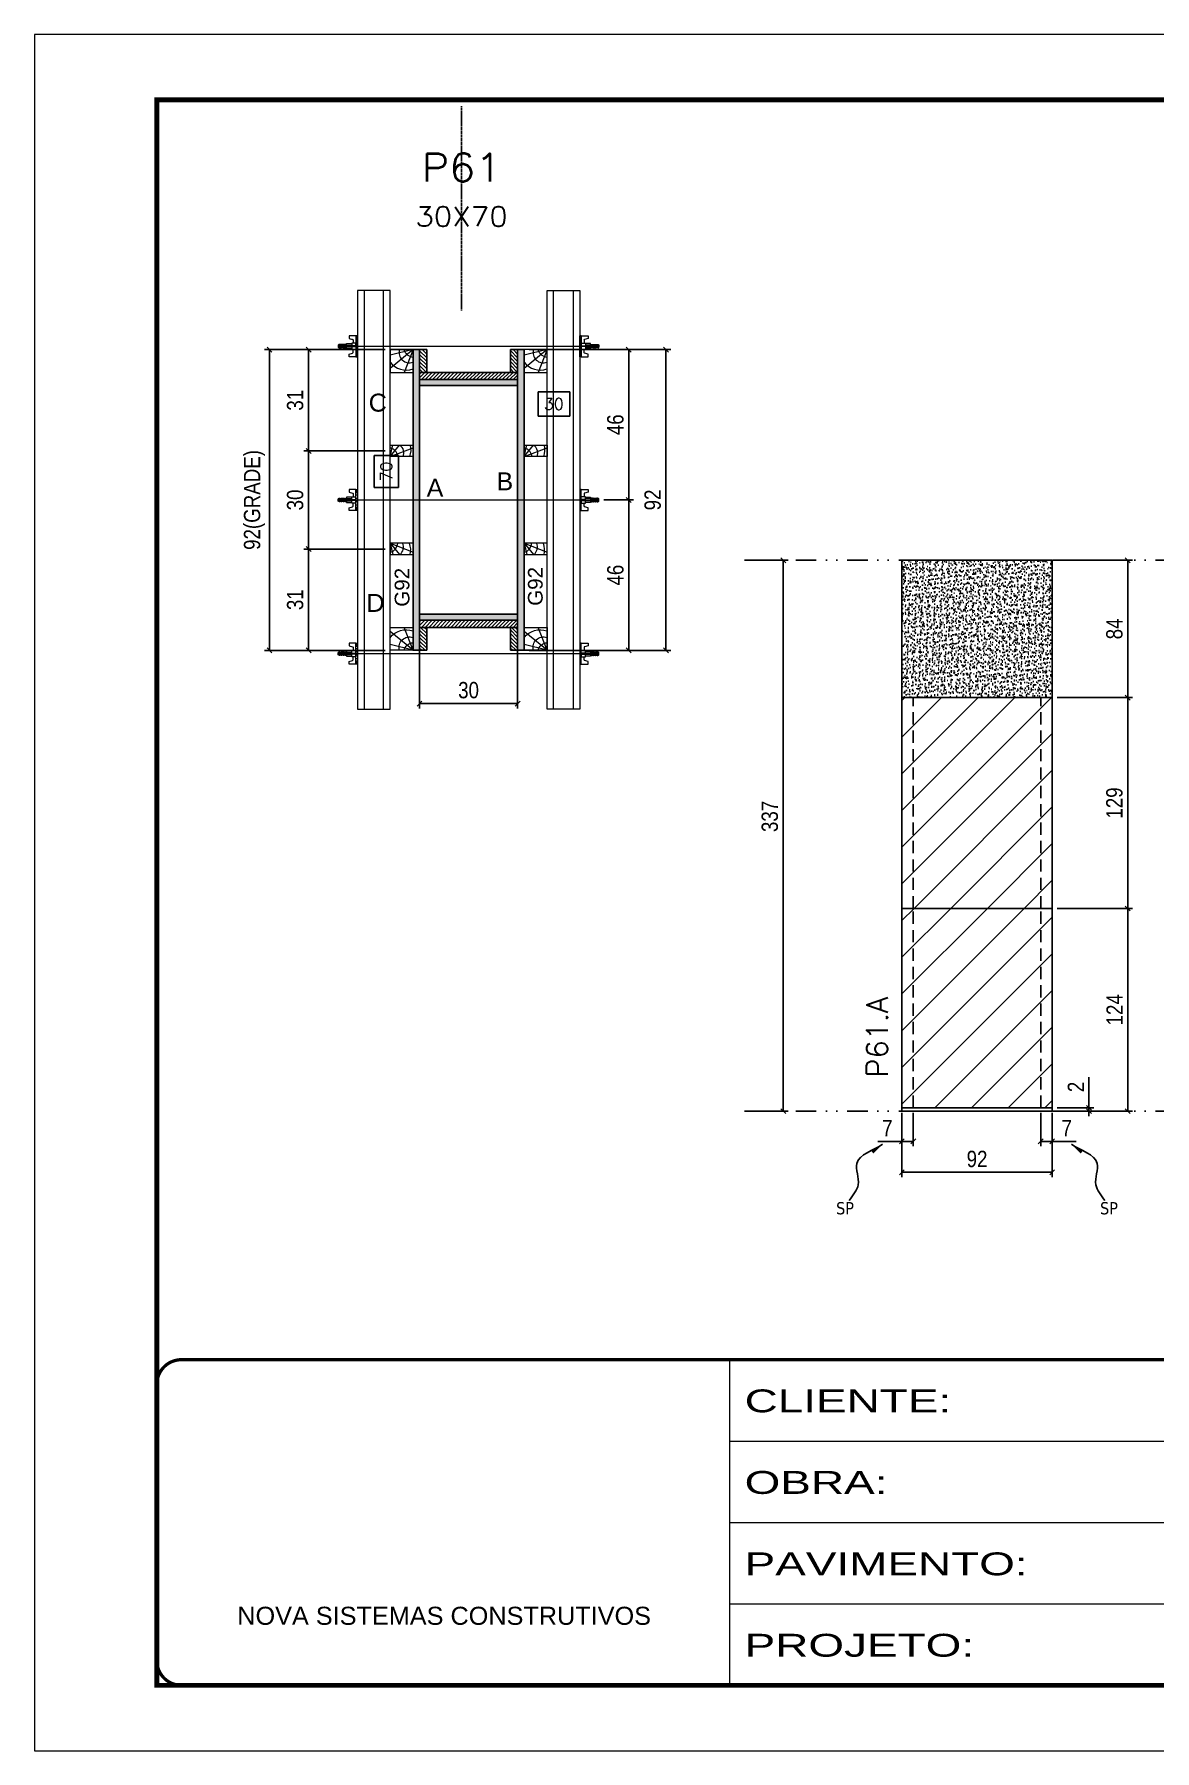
# Model space of a CAD drawing. Extents: x 2949 to 9230, y 1140 to 12527.
# Drawn here: x 4548 to 5233, y 5734 to 6784 of the extents above; entities that cross this region are included whole.
import ezdxf
from ezdxf.enums import TextEntityAlignment as Align

# ---------------------------------------------------------------- set-up
doc = ezdxf.new("R2010")
doc.units = 0
for name, pattern in [('CONTINUO', [0]), ('DASHED', [0.75, 0.5, -0.25]), ('DIVIDE2', [0.625, 0.25, -0.125, 0, -0.125, 0, -0.125]), ('HIDDEN', [0.375, 0.25, -0.125])]:
    doc.linetypes.add(name, pattern=pattern)
for name, color, linetype in [('CHAPA', 1, 'Continuous'), ('COTA', 241, 'Continuous'), ('cotas', 4, 'Continuous'), ('MEIO_PONT', 93, 'Continuous'), ('Nível', 160, 'Continuous'), ('Painéis', 200, 'Continuous'), ('SARRAFO', 251, 'Continuous'), ('Sarrafo de Pressão', 42, 'HIDDEN'), ('texto', 7, 'Continuous'), ('Texto de Titulo', 7, 'Continuous'), ('Texto Qtd Sarr', 242, 'Continuous'), ('TEXTO_GERAL', 7, 'Continuous')]:
    doc.layers.add(name, color=color, linetype=linetype)
for name, color, linetype, lineweight in [('Folhas', 255, 'Continuous', 9), ('Hachura', 251, 'Continuous', 9), ('Madeira', 126, 'Continuous', 18), ('Perfil Metálico', 224, 'Continuous', 18), ('SARRAFO DE PRESSAO', 251, 'DASHED', 9), ('Texto Seção', 7, 'Continuous', 15)]:
    doc.layers.add(name, color=color, linetype=linetype, lineweight=lineweight)
doc.styles.add('ARIAL', font='arial.ttf')
doc.styles.add('COTA TECNICA', font='techl___.ttf', dxfattribs={"height": 10})
doc.styles.add('COTA TECNICA 2X', font='techl___.ttf', dxfattribs={"height": 10})
doc.styles.add('COTA TECNICA-50', font='techl___.ttf', dxfattribs={"height": 10})
doc.styles.add('REGUA-120', font='ROMANS.shx', dxfattribs={"height": 15})
doc.styles.add('ROMANS', font='romans.shx')
doc.styles.add('SANSSERIF', font='sas_____.pfb')
doc.styles.get("Standard").update_dxf_attribs({"font": 'arial.ttf'})
doc.styles.add('Tecnologia', font='')
doc.styles.get('Tecnologia').set_extended_font_data('Forgotten Futurist')
doc.dimstyles.new('COTA PAINEL-50', dxfattribs={"dimtxt": 10, "dimasz": 3, "dimexe": 3, "dimexo": 3, "dimgap": 3, "dimtad": 1, "dimdec": 1, "dimzin": 12, "dimdsep": 46, "dimtxsty": 'COTA TECNICA-50', "dimblk1": 'OBLIQUE', "dimblk2": 'OBLIQUE', "dimsah": 1, "dimcen": 0.9, "dimclrd": 4, "dimclre": 4, "dimclrt": 240, "dimadec": 1, "dimazin": 3, "dimtfac": 1, "dimtdec": 1, "dimtmove": 0, "dimatfit": 3, "dimfxl": 1, "dimtolj": 1, "dimtzin": 12, "dimarcsym": 0})
doc.dimstyles.new('PAINEL', dxfattribs={"dimtxt": 10, "dimasz": 3, "dimexe": 3, "dimexo": 3, "dimgap": 3, "dimtad": 1, "dimdec": 1, "dimzin": 12, "dimdsep": 46, "dimtxsty": 'COTA TECNICA', "dimblk1": 'OBLIQUE', "dimblk2": 'OBLIQUE', "dimsah": 1, "dimcen": 0.9, "dimclrd": 4, "dimclre": 4, "dimclrt": 240, "dimadec": 1, "dimazin": 3, "dimtfac": 1, "dimtdec": 1, "dimtmove": 0, "dimatfit": 3, "dimfxl": 1, "dimtolj": 1, "dimtzin": 12, "dimarcsym": 0})
doc.dimstyles.new('SECAO PILAR', dxfattribs={"dimtxt": 10, "dimasz": 3, "dimexe": 3, "dimexo": 3, "dimgap": 3, "dimtad": 1, "dimdec": 1, "dimlfac": 0.5, "dimzin": 12, "dimdsep": 46, "dimtxsty": 'COTA TECNICA 2X', "dimblk1": 'OBLIQUE', "dimblk2": 'OBLIQUE', "dimsah": 1, "dimcen": 0.9, "dimclrd": 256, "dimclre": 256, "dimclrt": 256, "dimadec": 1, "dimazin": 3, "dimtfac": 1, "dimtdec": 1, "dimtmove": 0, "dimatfit": 3, "dimfxl": 1, "dimtolj": 1, "dimtzin": 12, "dimarcsym": 0})
doc.dimstyles.new('SECÇÃO 2', dxfattribs={"dimtxt": 7, "dimasz": 6, "dimexe": 0.18, "dimexo": 2, "dimgap": -4, "dimtad": 3, "dimdec": 1, "dimlfac": 0.5, "dimzin": 12, "dimdsep": 46, "dimtxsty": 'ROMANS', "dimblk": 'ARCHTICK', "dimcen": 0.09, "dimse1": 1, "dimse2": 1, "dimsd1": 1, "dimsd2": 1, "dimclrd": 180, "dimclre": 5, "dimclrt": 1, "dimadec": 0, "dimazin": 3, "dimtfac": 1, "dimtdec": 1, "dimtofl": 0, "dimtmove": 0, "dimatfit": 3, "dimldrblk": 'ARCHTICK', "dimfxl": 1, "dimtolj": 1, "dimtzin": 0, "dimarcsym": 0})
doc.dimstyles.get("Standard").update_dxf_attribs({"dimtxt": 0.18, "dimasz": 0.18, "dimexe": 0.18, "dimexo": 0.0625, "dimgap": 0.09, "dimtad": 0, "dimtih": 1, "dimtoh": 1, "dimdec": 4, "dimzin": 0, "dimdsep": 46, "dimtxsty": 'Standard', "dimcen": 0.09, "dimadec": 0, "dimazin": 0, "dimtfac": 1, "dimtdec": 4, "dimtofl": 0, "dimtmove": 0, "dimatfit": 3, "dimfxl": 1, "dimtolj": 1, "dimtzin": 0, "dimarcsym": 0})
pattern_1 = [(45, (-126071.967, -22713.47), (-11.2253202, 11.2253202), [])]

# ---------------------------------------------------------------- blocks, each defined once
blk = doc.blocks.new('9999999999')
at = {"color": 30, "linetype": 'CONTINUO'}
for p, q in [((98564.6, 34230.2), (98564.6, 34429.4)), ((98564.6, 34379.6), (99584, 34379.6)), ((98564.6, 34329.8), (99488, 34329.8)), ((98564.6, 34280), (99488, 34280))]:
    blk.add_line(p, q, dxfattribs=at)
at = {"color": 30, "linetype": 'CONTINUO', "const_width": 2}
blk.add_lwpolyline([(99584, 34230.2), (99584, 34414.4, 0.414214), (99569, 34429.4), (98229, 34429.4, 0.414214), (98214, 34414.4), (98214, 34245.2, 0.414214), (98229, 34230.2), (99584, 34230.2)], format="xyb", dxfattribs=at)
at = {"layer": 'Folhas'}
blk.add_lwpolyline([(98139, 34190.2), (99624, 34190.2), (99624, 35240.2), (98139, 35240.2)], close=True, dxfattribs=at)
at = {"layer": 'Folhas', "color": 30, "const_width": 3}
blk.add_lwpolyline([(98214, 34230.2), (99584, 34230.2), (99584, 35200.2), (98214, 35200.2)], close=True, dxfattribs=at)
at = {"color": 7, "linetype": 'Continuous', "ltscale": 5, "style": 'ARIAL'}
blk.add_text('NOVA SISTEMAS CONSTRUTIVOS', height=11.059, dxfattribs=at).set_placement((98263.2, 34267.2))
at = {"layer": 'Folhas', "color": 7, "style": 'Tecnologia', "width": 1.5}
for s, p in [('CLIENTE:', (98573.7, 34397.2)), ('OBRA:', (98573.7, 34347.3)), ('PAVIMENTO:', (98573.7, 34297.5)), ('PROJETO:', (98573.7, 34247.7))]:
    blk.add_text(s, height=14, dxfattribs=at).set_placement(p)
blk = doc.blocks.new('titulo1')
at = {"layer": 'Defpoints', "color": 252, "linetype": 'HIDDEN', "ltscale": 2}
blk.add_line((0, 0), (0, 125), dxfattribs=at)
at = {"layer": 'Defpoints', "style": 'ROMANS', "oblique": 15}
blk.add_attdef('FOLHA', text='', height=10, dxfattribs=at).set_placement((0, 15.6), align=Align.MIDDLE_CENTER)
at = {"layer": 'Texto Qtd Sarr', "color": 3, "style": 'ROMANS', "oblique": 15}
for tag, height, p in [('TITULO', 17, (0, 71.4)), ('SEÇÃO', 12, (0, 41.5))]:
    blk.add_attdef(tag, text='', height=height, dxfattribs=at).set_placement(p, align=Align.MIDDLE_CENTER)
blk = doc.blocks.new('_Oblique')
at = {"color": 0, "linetype": 'ByBlock', "lineweight": -2}
blk.add_line((-0.5, -0.5), (0.5, 0.5), dxfattribs=at)
blk = doc.blocks.new('*D2202')
at = {"layer": 'cotas', "color": 4, "linetype": 'ByBlock', "lineweight": -2, "transparency": 16777216}
for p, q in [((4985.2, 6462.1), (5008.9, 6462.1)), ((5005.9, 6462.1), (5005.9, 6125.1)), ((4985.2, 6125.1), (5008.9, 6125.1))]:
    blk.add_line(p, q, dxfattribs=at)
at = {"layer": 'Defpoints', "color": 0, "linetype": 'ByBlock', "transparency": 16777216}
for p in [(4982.2, 6462.1), (4982.2, 6125.1), (5005.9, 6125.1)]:
    blk.add_point(p, dxfattribs=at)
at = {"layer": 'cotas', "color": 4, "linetype": 'ByBlock', "lineweight": -2, "transparency": 16777216, "xscale": 3, "yscale": 3, "zscale": 3}
for p, rotation in [((5005.9, 6462.1), 90), ((5005.9, 6125.1), 270)]:
    blk.add_blockref('_Oblique', p, dxfattribs=dict(at, rotation=rotation))
at = {"layer": 'cotas', "color": 240, "linetype": 'ByBlock', "transparency": 16777216, "insert": (4997.7, 6305.4), "char_height": 10, "attachment_point": 5, "rotation": 90, "style": 'COTA TECNICA'}
blk.add_mtext('\\A1;337', dxfattribs=at)
blk = doc.blocks.new('*D1718')
at = {"layer": 'COTA', "color": 4, "lineweight": -2, "transparency": 16777216}
for p, q in [((5078.5, 6124.1), (5078.5, 6084.7)), ((5170.5, 6124.1), (5170.5, 6084.7)), ((5078.5, 6087.7), (5170.5, 6087.7))]:
    blk.add_line(p, q, dxfattribs=at)
at = {"layer": 'Defpoints', "color": 0, "transparency": 16777216}
for p in [(5078.5, 6127.1), (5170.5, 6127.1), (5170.5, 6087.7)]:
    blk.add_point(p, dxfattribs=at)
at = {"layer": 'COTA', "color": 4, "lineweight": -2, "transparency": 16777216, "xscale": 3, "yscale": 3, "zscale": 3, "rotation": 180}
blk.add_blockref('_Oblique', (5078.5, 6087.7), dxfattribs=at)
at = {"layer": 'COTA', "color": 4, "lineweight": -2, "transparency": 16777216, "xscale": 3, "yscale": 3, "zscale": 3}
blk.add_blockref('_Oblique', (5170.5, 6087.7), dxfattribs=at)
at = {"layer": 'COTA', "color": 240, "transparency": 16777216, "insert": (5124.5, 6095.8), "char_height": 10, "attachment_point": 5, "style": 'COTA TECNICA'}
blk.add_mtext('\\A1;92', dxfattribs=at)
blk = doc.blocks.new('*D1719')
at = {"layer": 'COTA', "color": 4, "lineweight": -2, "transparency": 16777216}
for p, q in [((5173.5, 6462.1), (5219.7, 6462.1)), ((5216.7, 6378.1), (5216.7, 6462.1)), ((5173.5, 6378.1), (5219.7, 6378.1))]:
    blk.add_line(p, q, dxfattribs=at)
at = {"layer": 'Defpoints', "color": 0, "transparency": 16777216}
for p in [(5170.5, 6462.1), (5216.7, 6462.1), (5170.5, 6378.1)]:
    blk.add_point(p, dxfattribs=at)
at = {"layer": 'COTA', "color": 4, "lineweight": -2, "transparency": 16777216, "xscale": 3, "yscale": 3, "zscale": 3}
for p, rotation in [((5216.7, 6462.1), 90), ((5216.7, 6378.1), 270)]:
    blk.add_blockref('_Oblique', p, dxfattribs=dict(at, rotation=rotation))
at = {"layer": 'COTA', "color": 240, "transparency": 16777216, "insert": (5208.6, 6420.1), "char_height": 10, "attachment_point": 5, "rotation": 90, "style": 'COTA TECNICA'}
blk.add_mtext('\\A1;84', dxfattribs=at)
blk = doc.blocks.new('*D1720')
at = {"layer": 'COTA', "color": 4, "lineweight": -2, "transparency": 16777216}
for p, q in [((5078.5, 6122.1), (5078.5, 6103.6)), ((5085.5, 6124.1), (5085.5, 6103.6)), ((5078.5, 6106.6), (5063.8, 6106.6)), ((5085.5, 6106.6), (5078.5, 6106.6))]:
    blk.add_line(p, q, dxfattribs=at)
at = {"layer": 'Defpoints', "color": 0, "transparency": 16777216}
for p in [(5078.5, 6125.1), (5085.5, 6127.1), (5078.5, 6106.6)]:
    blk.add_point(p, dxfattribs=at)
at = {"layer": 'COTA', "color": 4, "lineweight": -2, "transparency": 16777216, "xscale": 3, "yscale": 3, "zscale": 3, "rotation": 180}
blk.add_blockref('_Oblique', (5078.5, 6106.6), dxfattribs=at)
at = {"layer": 'COTA', "color": 4, "lineweight": -2, "transparency": 16777216, "xscale": 3, "yscale": 3, "zscale": 3}
blk.add_blockref('_Oblique', (5085.5, 6106.6), dxfattribs=at)
at = {"layer": 'COTA', "color": 240, "transparency": 16777216, "insert": (5069.6, 6114.7), "char_height": 10, "attachment_point": 5, "style": 'COTA TECNICA-50'}
blk.add_mtext('\\A1;7', dxfattribs=at)
blk = doc.blocks.new('*D1721')
at = {"layer": 'COTA', "color": 4, "lineweight": -2, "transparency": 16777216}
for p, q in [((5163.5, 6124.1), (5163.5, 6103.6)), ((5170.5, 6122.1), (5170.5, 6103.6)), ((5163.5, 6106.6), (5170.5, 6106.6)), ((5170.5, 6106.6), (5185.2, 6106.6))]:
    blk.add_line(p, q, dxfattribs=at)
at = {"layer": 'Defpoints', "color": 0, "transparency": 16777216}
for p in [(5163.5, 6127.1), (5170.5, 6125.1), (5170.5, 6106.6)]:
    blk.add_point(p, dxfattribs=at)
at = {"layer": 'COTA', "color": 4, "lineweight": -2, "transparency": 16777216, "xscale": 3, "yscale": 3, "zscale": 3, "rotation": 180}
blk.add_blockref('_Oblique', (5163.5, 6106.6), dxfattribs=at)
at = {"layer": 'COTA', "color": 4, "lineweight": -2, "transparency": 16777216, "xscale": 3, "yscale": 3, "zscale": 3}
blk.add_blockref('_Oblique', (5170.5, 6106.6), dxfattribs=at)
at = {"layer": 'COTA', "color": 240, "transparency": 16777216, "insert": (5179.4, 6114.7), "char_height": 10, "attachment_point": 5, "style": 'COTA TECNICA-50'}
blk.add_mtext('\\A1;7', dxfattribs=at)
blk = doc.blocks.new('*D1722')
at = {"layer": 'COTA', "color": 4, "lineweight": -2, "transparency": 16777216}
for p, q in [((5173.5, 6249.1), (5219.7, 6249.1)), ((5216.7, 6125.1), (5216.7, 6249.1)), ((5173.5, 6125.1), (5219.7, 6125.1))]:
    blk.add_line(p, q, dxfattribs=at)
at = {"layer": 'Defpoints', "color": 0, "transparency": 16777216}
for p in [(5170.5, 6249.1), (5216.7, 6249.1), (5170.5, 6125.1)]:
    blk.add_point(p, dxfattribs=at)
at = {"layer": 'COTA', "color": 4, "lineweight": -2, "transparency": 16777216, "xscale": 3, "yscale": 3, "zscale": 3}
for p, rotation in [((5216.7, 6249.1), 90), ((5216.7, 6125.1), 270)]:
    blk.add_blockref('_Oblique', p, dxfattribs=dict(at, rotation=rotation))
at = {"layer": 'COTA', "color": 240, "transparency": 16777216, "insert": (5208.7, 6187.1), "char_height": 10, "attachment_point": 5, "rotation": 90, "style": 'COTA TECNICA-50'}
blk.add_mtext('\\A1;124', dxfattribs=at)
blk = doc.blocks.new('*D1723')
at = {"layer": 'COTA', "color": 4, "lineweight": -2, "transparency": 16777216}
for p, q in [((5193, 6127.1), (5193, 6145.9)), ((5173.5, 6127.1), (5196, 6127.1)), ((5173.5, 6125.1), (5196, 6125.1)), ((5193, 6125.1), (5193, 6127.1)), ((5193, 6125.1), (5193, 6122.1))]:
    blk.add_line(p, q, dxfattribs=at)
at = {"layer": 'Defpoints', "color": 0, "transparency": 16777216}
for p in [(5170.5, 6127.1), (5170.5, 6125.1), (5193, 6125.1)]:
    blk.add_point(p, dxfattribs=at)
at = {"layer": 'COTA', "color": 4, "lineweight": -2, "transparency": 16777216, "xscale": 3, "yscale": 3, "zscale": 3}
for p, rotation in [((5193, 6127.1), 270), ((5193, 6125.1), 90)]:
    blk.add_blockref('_Oblique', p, dxfattribs=dict(at, rotation=rotation))
at = {"layer": 'COTA', "color": 240, "transparency": 16777216, "insert": (5185, 6139.9), "char_height": 10, "attachment_point": 5, "rotation": 90, "style": 'COTA TECNICA-50'}
blk.add_mtext('\\A1;2', dxfattribs=at)
blk = doc.blocks.new('*D1724')
at = {"layer": 'COTA', "color": 4, "linetype": 'ByBlock', "lineweight": -2, "transparency": 16777216}
for p, q in [((5173.5, 6378.1), (5219.7, 6378.1)), ((5216.7, 6378.1), (5216.7, 6249.1)), ((5173.5, 6249.1), (5219.7, 6249.1))]:
    blk.add_line(p, q, dxfattribs=at)
at = {"layer": 'Defpoints', "color": 0, "linetype": 'ByBlock', "transparency": 16777216}
for p in [(5170.5, 6378.1), (5170.5, 6249.1), (5216.7, 6249.1)]:
    blk.add_point(p, dxfattribs=at)
at = {"layer": 'COTA', "color": 4, "linetype": 'ByBlock', "lineweight": -2, "transparency": 16777216, "xscale": 3, "yscale": 3, "zscale": 3}
for p, rotation in [((5216.7, 6378.1), 90), ((5216.7, 6249.1), 270)]:
    blk.add_blockref('_Oblique', p, dxfattribs=dict(at, rotation=rotation))
at = {"layer": 'COTA', "color": 240, "linetype": 'ByBlock', "transparency": 16777216, "insert": (5208.6, 6313.6), "char_height": 10, "attachment_point": 5, "rotation": 90, "style": 'COTA TECNICA'}
blk.add_mtext('\\A1;129', dxfattribs=at)
blk = doc.blocks.new('*D1406')
at = {"layer": 'COTA', "color": 180, "lineweight": -2, "transparency": 16777216}
for p, q in [((4770.5, 6526.1), (4755.5, 6526.1)), ((4755.5, 6526.1), (4755.5, 6506.7)), ((4770.5, 6506.7), (4770.5, 6526.1)), ((4755.5, 6506.7), (4770.5, 6506.7))]:
    blk.add_line(p, q, dxfattribs=at)
at = {"layer": 'Defpoints', "color": 0, "transparency": 16777216}
for p in [(4739, 6569), (4739, 6429), (4774.5, 6429)]:
    blk.add_point(p, dxfattribs=at)
at = {"layer": 'COTA', "color": 1, "transparency": 16777216, "insert": (4763, 6516.4), "char_height": 7, "attachment_point": 5, "rotation": 90, "style": 'ROMANS'}
blk.add_mtext('\\A1;70', dxfattribs=at)
blk = doc.blocks.new('_ArchTick')
at = {"color": 0, "linetype": 'ByBlock', "const_width": 0.15}
blk.add_lwpolyline([(-0.5, -0.5), (0.5, 0.5)], dxfattribs=at)
blk = doc.blocks.new('*D1407')
at = {"layer": 'COTA', "lineweight": -2, "transparency": 16777216}
for p, q in [((4850.3, 6591), (4937.1, 6591)), ((4934.1, 6591), (4934.1, 6407)), ((4850.3, 6407), (4937.1, 6407))]:
    blk.add_line(p, q, dxfattribs=at)
at = {"layer": 'Defpoints', "color": 0, "transparency": 16777216}
for p in [(4847.3, 6591), (4847.3, 6407), (4934.1, 6407)]:
    blk.add_point(p, dxfattribs=at)
at = {"layer": 'COTA', "lineweight": -2, "transparency": 16777216, "xscale": 3, "yscale": 3, "zscale": 3}
for p, rotation in [((4934.1, 6591), 90), ((4934.1, 6407), 270)]:
    blk.add_blockref('_Oblique', p, dxfattribs=dict(at, rotation=rotation))
at = {"layer": 'COTA', "transparency": 16777216, "insert": (4926, 6499), "char_height": 10, "attachment_point": 5, "rotation": 90, "style": 'COTA TECNICA 2X'}
blk.add_mtext('\\A1;92', dxfattribs=at)
blk = doc.blocks.new('*D1408')
at = {"layer": 'COTA', "lineweight": -2, "transparency": 16777216}
for p, q in [((4884.3, 6591), (4914.3, 6591)), ((4911.3, 6591), (4911.3, 6499)), ((4896.1, 6499), (4914.3, 6499))]:
    blk.add_line(p, q, dxfattribs=at)
at = {"layer": 'Defpoints', "color": 0, "transparency": 16777216}
for p in [(4881.3, 6591), (4893.1, 6499), (4911.3, 6499)]:
    blk.add_point(p, dxfattribs=at)
at = {"layer": 'COTA', "lineweight": -2, "transparency": 16777216, "xscale": 3, "yscale": 3, "zscale": 3}
for p, rotation in [((4911.3, 6591), 90), ((4911.3, 6499), 270)]:
    blk.add_blockref('_Oblique', p, dxfattribs=dict(at, rotation=rotation))
at = {"layer": 'COTA', "transparency": 16777216, "insert": (4903.2, 6545), "char_height": 10, "attachment_point": 5, "rotation": 90, "style": 'COTA TECNICA 2X'}
blk.add_mtext('\\A1;46', dxfattribs=at)
blk = doc.blocks.new('*D1409')
at = {"layer": 'COTA', "lineweight": -2, "transparency": 16777216}
for p, q in [((4896.1, 6499), (4914.3, 6499)), ((4911.3, 6407), (4911.3, 6499)), ((4884.3, 6407), (4914.3, 6407))]:
    blk.add_line(p, q, dxfattribs=at)
at = {"layer": 'Defpoints', "color": 0, "transparency": 16777216}
for p in [(4893.1, 6499), (4911.3, 6499), (4881.3, 6407)]:
    blk.add_point(p, dxfattribs=at)
at = {"layer": 'COTA', "lineweight": -2, "transparency": 16777216, "xscale": 3, "yscale": 3, "zscale": 3}
for p, rotation in [((4911.3, 6499), 90), ((4911.3, 6407), 270)]:
    blk.add_blockref('_Oblique', p, dxfattribs=dict(at, rotation=rotation))
at = {"layer": 'COTA', "transparency": 16777216, "insert": (4903.2, 6453), "char_height": 10, "attachment_point": 5, "rotation": 90, "style": 'COTA TECNICA 2X'}
blk.add_mtext('\\A1;46', dxfattribs=at)
blk = doc.blocks.new('*D1410')
at = {"layer": 'COTA', "color": 180, "lineweight": -2, "transparency": 16777216}
for p, q in [((4875.2, 6565.2), (4855.8, 6565.2)), ((4855.8, 6565.2), (4855.8, 6550.2)), ((4875.2, 6550.2), (4875.2, 6565.2)), ((4855.8, 6550.2), (4875.2, 6550.2))]:
    blk.add_line(p, q, dxfattribs=at)
at = {"layer": 'Defpoints', "color": 0, "transparency": 16777216}
for p in [(4783.3, 6569), (4843.3, 6569), (4843.3, 6546.2)]:
    blk.add_point(p, dxfattribs=at)
at = {"layer": 'COTA', "color": 1, "transparency": 16777216, "insert": (4865.5, 6557.7), "char_height": 7, "attachment_point": 5, "style": 'ROMANS'}
blk.add_mtext('\\A1;30', dxfattribs=at)
blk = doc.blocks.new('PONTALETE')
at = {"layer": 'Madeira'}
for q in [(2.71, 7), (7, 5.76), (7, 1.74)]:
    blk.add_line((0, 0), q, dxfattribs=at)
blk.add_lwpolyline([(0, 0), (7, 0), (7, 7), (0, 7)], close=True, dxfattribs=at)
for centre, radius, start, end in [((2.04, 0.06), 6.23, 37.2818, 109.0913), ((1.09, 0.9), 3.19, 343.603, 109.9847), ((-0.21, -0.78), 3.09, 14.6322, 86.0383)]:
    blk.add_arc(centre, radius, start, end, dxfattribs=at)
blk = doc.blocks.new('*D1411')
at = {"layer": 'COTA', "lineweight": -2, "transparency": 16777216}
for p, q in [((4762.3, 6591), (4688.5, 6591)), ((4691.5, 6591), (4691.5, 6407)), ((4762.3, 6407), (4688.5, 6407))]:
    blk.add_line(p, q, dxfattribs=at)
at = {"layer": 'Defpoints', "color": 0, "transparency": 16777216}
for p in [(4765.3, 6591), (4691.5, 6407), (4765.3, 6407)]:
    blk.add_point(p, dxfattribs=at)
at = {"layer": 'COTA', "lineweight": -2, "transparency": 16777216, "xscale": 3, "yscale": 3, "zscale": 3}
for p, rotation in [((4691.5, 6591), 90), ((4691.5, 6407), 270)]:
    blk.add_blockref('_Oblique', p, dxfattribs=dict(at, rotation=rotation))
at = {"layer": 'COTA', "transparency": 16777216, "insert": (4682.3, 6499), "char_height": 10, "attachment_point": 5, "rotation": 90, "style": 'COTA TECNICA 2X'}
blk.add_mtext('\\A1;92(GRADE)', dxfattribs=at)
blk = doc.blocks.new('MEIO PONTALETE')
at = {"layer": 'Madeira'}
for q in [(2.71, 7), (3.5, 2.88), (3.5, 0.87)]:
    blk.add_line((0, 0), q, dxfattribs=at)
blk.add_lwpolyline([(0, 0), (3.5, 0), (3.5, 7), (0, 7)], close=True, dxfattribs=at)
for centre, radius, start, end in [((2.04, 0.06), 6.23, 76.4499, 109.0913), ((1.09, 0.9), 3.19, 40.9063, 109.9847), ((-0.21, -0.78), 3.09, 14.6322, 86.0383)]:
    blk.add_arc(centre, radius, start, end, dxfattribs=at)
blk = doc.blocks.new('*D1412')
at = {"layer": 'COTA', "lineweight": -2, "transparency": 16777216}
for p, q in [((4762.3, 6469), (4712.4, 6469)), ((4715.4, 6469), (4715.4, 6407)), ((4762.3, 6407), (4712.4, 6407))]:
    blk.add_line(p, q, dxfattribs=at)
at = {"layer": 'Defpoints', "color": 0, "transparency": 16777216}
for p in [(4765.3, 6469), (4715.4, 6407), (4765.3, 6407)]:
    blk.add_point(p, dxfattribs=at)
at = {"layer": 'COTA', "lineweight": -2, "transparency": 16777216, "xscale": 3, "yscale": 3, "zscale": 3}
for p, rotation in [((4715.4, 6469), 90), ((4715.4, 6407), 270)]:
    blk.add_blockref('_Oblique', p, dxfattribs=dict(at, rotation=rotation))
at = {"layer": 'COTA', "transparency": 16777216, "insert": (4707.2, 6438), "char_height": 10, "attachment_point": 5, "rotation": 90, "style": 'COTA TECNICA 2X'}
blk.add_mtext('\\A1;31', dxfattribs=at)
blk = doc.blocks.new('C')
at = {"layer": 'Hachura', "color": 0}
for p, q in [((0, 3.22), (0, -3.22)), ((0.45, 3.22), (0, 3.22)), ((0.46, 3.16), (0, 3.16)), ((0.46, 3.05), (0, 3.05)), ((0.46, 2.88), (0, 2.88)), ((0, 2.75), (0, -1.16)), ((0.46, 2.65), (0, 2.65)), ((0.46, 2.23), (0, 2.23)), ((0.46, 1.51), (0, 1.51)), ((0.39, 0.49), (0.17, 0.49)), ((0.45, -3.23), (0.45, 3.22)), ((0.45, 3.22), (2.58, 3.22)), ((1.74, 0.97), (0.45, 0.97)), ((1.45, 0.1), (0.45, 0.1)), ((1.35, 1.94), (1.35, 0.96)), ((2.58, 2.39), (1.47, 2.09)), ((1.74, -0.97), (1.74, 0.97)), ((1.74, 0.97), (1.74, 0.84)), ((1.74, 0.97), (1.74, 0.84)), ((1.74, 0.84), (3.35, 0.84)), ((3.35, 0.45), (1.74, 0.45)), ((2.58, 3.22), (2.58, 2.39)), ((3.32, 0.84), (3.32, -0.84)), ((3.35, 0.84), (3.35, -0.84)), ((3.68, 0.45), (3.35, 0.45)), ((3.84, -0.52), (3.35, 0.45)), ((3.35, 0.06), (3.67, -0.57)), ((3.68, 0.45), (4.16, -0.52)), ((3.72, 0.5), (4.25, -0.57)), ((4.37, -0.55), (3.83, 0.53)), ((4.15, 0.45), (3.93, 0.45)), ((4.42, -0.52), (3.93, 0.45)), ((4.15, 0.45), (4.26, 0.45)), ((4.26, 0.45), (4.74, -0.52)), ((4.3, 0.5), (4.83, -0.57)), ((4.95, -0.55), (4.41, 0.53)), ((4.51, 0.45), (4.84, 0.45)), ((5, -0.52), (4.51, 0.45)), ((4.84, 0.45), (5.32, -0.52)), ((4.88, 0.5), (5.41, -0.57)), ((5.53, -0.55), (4.99, 0.53)), ((5.58, -0.52), (5.09, 0.45)), ((5.42, 0.45), (5.09, 0.45)), ((5.58, -0.52), (5.09, 0.45)), ((5.42, 0.45), (5.74, -0.19)), ((5.46, 0.5), (5.74, -0.07)), ((5.74, 0.19), (5.57, 0.53)), ((5.74, 0.32), (5.68, 0.45)), ((5.68, 0.45), (5.74, 0.45)), ((5.74, 0.45), (5.9, 0.29)), ((5.74, 0.45), (5.74, -0.52)), ((5.9, -0.36), (5.9, 0.29)), ((0.45, 0), (0, 0)), ((0.46, -1.52), (0, -1.52)), ((0.46, -2.23), (0, -2.23)), ((0.46, -2.65), (0, -2.65)), ((0.46, -2.88), (0, -2.88)), ((0.46, -3.05), (0, -3.05)), ((0.46, -3.16), (0, -3.16)), ((0, -3.22), (2.57, -3.22)), ((0.08, -0.48), (0.29, -0.48)), ((0.29, -0.48), (0.4, -0.48)), ((0.45, 0), (0.45, -0.97)), ((0.45, -0.16), (1.45, -0.16)), ((0.45, -0.65), (0.45, -0.32)), ((0.45, -3.23), (0.45, -0.65)), ((0.45, -0.97), (1.74, -0.97)), ((1.35, -1.94), (1.35, -0.97)), ((2.58, -2.39), (1.47, -2.1)), ((3.35, -0.32), (1.74, -0.32)), ((3.35, -0.84), (1.74, -0.84)), ((2.58, -3.23), (2.58, -2.39)), ((3.35, -0.07), (3.58, -0.52)), ((3.35, -0.52), (3.58, -0.52)), ((3.84, -0.52), (4.16, -0.52)), ((4.42, -0.52), (4.74, -0.52)), ((4.63, -0.52), (4.74, -0.52)), ((5, -0.52), (5.32, -0.52)), ((5.58, -0.52), (5.74, -0.52)), ((5.74, -0.52), (5.9, -0.36)), ((5.74, -0.52), (5.74, -0.52))]:
    blk.add_line(p, q, dxfattribs=at)
for centre, radius, start, end in [((1.52, 1.94), 0.161, 104.7436, 180), ((1.44, -0.03), 0.129, 272.695, 87.305), ((3.81, 0.39), 0.143, 25.5688, 154.4312), ((4.39, 0.39), 0.143, 25.5688, 154.4312), ((4.97, 0.39), 0.143, 25.5688, 154.4312), ((5.55, 0.39), 0.143, 25.5688, 154.4312), ((0.17, -0.37), 0.174, 221.744, 317.8592), ((1.52, -1.94), 0.161, 180, 255.2564), ((3.71, -0.4), 0.174, 222.1408, 318.256), ((4.29, -0.4), 0.174, 222.1408, 318.256), ((4.87, -0.4), 0.174, 222.1408, 318.256), ((5.45, -0.4), 0.174, 222.1408, 318.256), ((5.61, -0.4), 0.174, 317.8592, 318.256)]:
    blk.add_arc(centre, radius, start, end, dxfattribs=at)
blk = doc.blocks.new('*D1413')
at = {"layer": 'COTA', "lineweight": -2, "transparency": 16777216}
for p, q in [((4762.3, 6591), (4712.4, 6591)), ((4715.4, 6591), (4715.4, 6529)), ((4762.3, 6529), (4712.4, 6529))]:
    blk.add_line(p, q, dxfattribs=at)
at = {"layer": 'Defpoints', "color": 0, "transparency": 16777216}
for p in [(4765.3, 6591), (4715.4, 6529), (4765.3, 6529)]:
    blk.add_point(p, dxfattribs=at)
at = {"layer": 'COTA', "lineweight": -2, "transparency": 16777216, "xscale": 3, "yscale": 3, "zscale": 3}
for p, rotation in [((4715.4, 6591), 90), ((4715.4, 6529), 270)]:
    blk.add_blockref('_Oblique', p, dxfattribs=dict(at, rotation=rotation))
at = {"layer": 'COTA', "transparency": 16777216, "insert": (4707.2, 6560), "char_height": 10, "attachment_point": 5, "rotation": 90, "style": 'COTA TECNICA 2X'}
blk.add_mtext('\\A1;31', dxfattribs=at)
blk = doc.blocks.new('*D1414')
at = {"layer": 'COTA', "lineweight": -2, "transparency": 16777216}
for p, q in [((4762.3, 6529), (4712.4, 6529)), ((4715.4, 6529), (4715.4, 6469)), ((4762.3, 6469), (4712.4, 6469))]:
    blk.add_line(p, q, dxfattribs=at)
at = {"layer": 'Defpoints', "color": 0, "transparency": 16777216}
for p in [(4765.3, 6529), (4715.4, 6469), (4765.3, 6469)]:
    blk.add_point(p, dxfattribs=at)
at = {"layer": 'COTA', "lineweight": -2, "transparency": 16777216, "xscale": 3, "yscale": 3, "zscale": 3}
for p, rotation in [((4715.4, 6529), 90), ((4715.4, 6469), 270)]:
    blk.add_blockref('_Oblique', p, dxfattribs=dict(at, rotation=rotation))
at = {"layer": 'COTA', "transparency": 16777216, "insert": (4707.2, 6499), "char_height": 10, "attachment_point": 5, "rotation": 90, "style": 'COTA TECNICA 2X'}
blk.add_mtext('\\A1;30', dxfattribs=at)
blk = doc.blocks.new('*D2046')
at = {"layer": 'COTA', "lineweight": -2, "transparency": 16777216}
for p, q in [((4783.3, 6422.4), (4783.3, 6371.4)), ((4843.3, 6422.4), (4843.3, 6371.4)), ((4783.3, 6374.4), (4843.3, 6374.4))]:
    blk.add_line(p, q, dxfattribs=at)
at = {"layer": 'Defpoints', "color": 0, "transparency": 16777216}
for p in [(4783.3, 6425.4), (4843.3, 6425.4), (4843.3, 6374.4)]:
    blk.add_point(p, dxfattribs=at)
at = {"layer": 'COTA', "lineweight": -2, "transparency": 16777216, "xscale": 3, "yscale": 3, "zscale": 3, "rotation": 180}
blk.add_blockref('_Oblique', (4783.3, 6374.4), dxfattribs=at)
at = {"layer": 'COTA', "lineweight": -2, "transparency": 16777216, "xscale": 3, "yscale": 3, "zscale": 3}
blk.add_blockref('_Oblique', (4843.3, 6374.4), dxfattribs=at)
at = {"layer": 'COTA', "transparency": 16777216, "insert": (4813.3, 6382.6), "char_height": 10, "attachment_point": 5, "style": 'COTA TECNICA 2X'}
blk.add_mtext('\\A1;30', dxfattribs=at)

msp = doc.modelspace()

# ---------------------------------------------------------------- hatches: boundary and pattern name
at = {"layer": 'COTA', "linetype": 'ByBlock'}
h = msp.add_hatch(dxfattribs=at)
h.set_pattern_fill('AR-CONC', color=256, scale=0.03)
h.set_pattern_definition([(50, (-126333.2957, -22715.2705), (5.46554007, -0.47817257), [0.5715, -6.2865]), (355, (-126333.2957, -22715.2705), (-1.05730264, 5.73170536), [0.4572, -5.02921753]), (100.4514447, (-126332.84, -22715.3104), (4.40823741, 5.25353256), [0.48570026, -5.34270734]), (46.1842, (-126333.296, -22713.7465), (8.13237123, -1.26126984), [0.85725, -9.42975]), (96.6355576, (-126332.618, -22713.852), (7.122124, 7.42278374), [0.7285507, -8.01406824]), (351.184151, (-126333.296, -22713.7465), (7.122124, 7.42278374), [0.685799, -7.54379196]), (21, (-126332.5337, -22714.1275), (4.54843174, -3.06795595), [0.5715, -6.2865]), (326, (-126332.5337, -22714.1275), (1.85406085, 5.52563898), [0.4572, -5.0292]), (71.451445, (-126332.1547, -22714.383), (6.40249258, 2.45768307), [0.48570026, -5.34269813]), (37.5, (-126333.2957, -22715.2705), (0.092658098, 2.536651166), [0, -4.96824, 0, -5.1054, 0, -5.04825]), (7.5, (-126333.2957, -22715.2705), (2.004589875, 3.005417245), [0, -2.91084, 0, -4.85394, 0, -1.92405]), (327.5, (-126334.995, -22715.2705), (4.067717855, -0.17186232), [0, -1.905, 0, -5.9436, 0, -7.8867]), (317.5, (-126335.757, -22715.2705), (4.44387544, 0.76279473), [0, -2.4765, 0, -3.94716, 0, -5.6007])])
h.paths.add_polyline_path([(5078.49, 6378.14), (5170.49, 6378.14), (5170.49, 6462.14), (5078.49, 6462.14)])
at = {"layer": 'Hachura'}
h = msp.add_hatch(color=256, dxfattribs=at)
h.dxf.hatch_style = 1
h.paths.add_polyline_path([(4783.31, 6407.04), (4779.31, 6407.04), (4779.31, 6591.04), (4783.31, 6591.04)])
h = msp.add_hatch(color=256, dxfattribs=at)
h.dxf.hatch_style = 1
h.paths.add_polyline_path([(4783.31, 6407.04), (4779.31, 6407.04), (4779.31, 6591.04), (4783.31, 6591.04)])
h = msp.add_hatch(dxfattribs=at)
h.set_pattern_fill('ANSI31', color=256, scale=0.5, angle=90, style=0)
h.set_pattern_definition([(135, (-18108.0943, 15714.989), (-1.12253202, -1.12253202), [])])
h.paths.add_polyline_path([(4783.31, 6577.04), (4787.71, 6577.04), (4787.71, 6591.04), (4783.31, 6591.04)])
h = msp.add_hatch(dxfattribs=at)
h.set_pattern_fill('ANSI31', color=256, scale=0.5, angle=90, style=0)
h.set_pattern_definition([(135, (-18086.0943, 15714.989), (-1.12253202, -1.12253202), [])])
h.paths.add_polyline_path([(4843.31, 6577.04), (4838.91, 6577.04), (4838.91, 6591.04), (4843.31, 6591.04)])
h = msp.add_hatch(color=256, dxfattribs=at)
h.dxf.hatch_style = 1
h.paths.add_polyline_path([(4843.31, 6407.04), (4847.31, 6407.04), (4847.31, 6591.04), (4843.31, 6591.04)])
h = msp.add_hatch(color=256, dxfattribs=at)
h.dxf.hatch_style = 1
h.paths.add_polyline_path([(4843.31, 6407.04), (4847.31, 6407.04), (4847.31, 6591.04), (4843.31, 6591.04)])
h = msp.add_hatch(dxfattribs=at)
h.set_pattern_fill('ANSI31', color=256, scale=0.5, style=0)
h.set_pattern_definition([(45, (13893.2657, 29502.0454), (-1.12253202, 1.12253202), [])])
h.paths.add_polyline_path([(4843.31, 6572.64), (4843.31, 6577.04), (4783.31, 6577.04), (4783.31, 6572.64)])
h = msp.add_hatch(color=256, dxfattribs=at)
h.dxf.hatch_style = 1
h.paths.add_polyline_path([(4783.31, 6572.64), (4783.31, 6569.04), (4843.31, 6569.04), (4843.31, 6572.64)])
h = msp.add_hatch(color=256, dxfattribs=at)
h.dxf.hatch_style = 1
h.paths.add_polyline_path([(4783.31, 6572.64), (4783.31, 6569.04), (4843.31, 6569.04), (4843.31, 6572.64)])
h = msp.add_hatch(color=256, dxfattribs=at)
h.dxf.hatch_style = 1
h.paths.add_polyline_path([(4783.31, 6429.04), (4783.31, 6425.44), (4843.31, 6425.44), (4843.31, 6429.04)])
h = msp.add_hatch(color=256, dxfattribs=at)
h.dxf.hatch_style = 1
h.paths.add_polyline_path([(4783.31, 6429.04), (4783.31, 6425.44), (4843.31, 6425.44), (4843.31, 6429.04)])
h = msp.add_hatch(dxfattribs=at)
h.set_pattern_fill('ANSI31', color=256, scale=0.5, style=0)
h.set_pattern_definition([(45, (14268.2657, 29316.8454), (-1.12253202, 1.12253202), [])])
h.paths.add_polyline_path([(4843.31, 6425.44), (4843.31, 6421.04), (4783.31, 6421.04), (4783.31, 6425.44)])
h = msp.add_hatch(dxfattribs=at)
h.set_pattern_fill('ANSI31', color=256, scale=0.5, angle=90, style=0)
h.set_pattern_definition([(135, (-18108.0943, 15909.989), (-1.12253202, -1.12253202), [])])
h.paths.add_polyline_path([(4783.31, 6421.04), (4787.71, 6421.04), (4787.71, 6407.04), (4783.31, 6407.04)])
h = msp.add_hatch(dxfattribs=at)
h.set_pattern_fill('ANSI31', color=256, scale=0.5, angle=90, style=0)
h.set_pattern_definition([(135, (-18086.0943, 15909.989), (-1.12253202, -1.12253202), [])])
h.paths.add_polyline_path([(4843.31, 6421.04), (4838.91, 6421.04), (4838.91, 6407.04), (4843.31, 6407.04)])
at = {"layer": 'Hachura', "linetype": 'ByBlock'}
h = msp.add_hatch(dxfattribs=at)
h.set_pattern_fill('ANSI31', color=256, scale=5)
h.set_pattern_definition(pattern_1)
h.paths.add_polyline_path([(5170.49, 6378.14), (5078.49, 6378.14), (5078.49, 6249.14), (5170.49, 6249.14)])
h = msp.add_hatch(dxfattribs=at)
h.set_pattern_fill('ANSI31', color=256, scale=5)
h.set_pattern_definition(pattern_1)
h.paths.add_polyline_path([(5170.49, 6249.14), (5078.49, 6249.14), (5078.49, 6127.14), (5170.49, 6127.14)])

# ---------------------------------------------------------------- linework, layer by layer
at = {"layer": 'CHAPA'}
for points in [[(4783.31, 6407.04), (4779.31, 6407.04), (4779.31, 6591.04), (4783.31, 6591.04)], [(4783.31, 6407.04), (4779.31, 6407.04), (4779.31, 6591.04), (4783.31, 6591.04)], [(4843.31, 6407.04), (4847.31, 6407.04), (4847.31, 6591.04), (4843.31, 6591.04)], [(4843.31, 6407.04), (4847.31, 6407.04), (4847.31, 6591.04), (4843.31, 6591.04)], [(4783.31, 6572.64), (4783.31, 6569.04), (4843.31, 6569.04), (4843.31, 6572.64)], [(4783.31, 6572.64), (4783.31, 6569.04), (4843.31, 6569.04), (4843.31, 6572.64)], [(4783.31, 6429.04), (4783.31, 6425.44), (4843.31, 6425.44), (4843.31, 6429.04)], [(4783.31, 6429.04), (4783.31, 6425.44), (4843.31, 6425.44), (4843.31, 6429.04)]]:
    msp.add_lwpolyline(points, close=True, dxfattribs=at)
at = {"layer": 'COTA', "linetype": 'ByBlock'}
msp.add_lwpolyline([(5078.49, 6378.14), (5170.49, 6378.14), (5170.49, 6462.14), (5078.49, 6462.14)], close=True, dxfattribs=at)
at = {"layer": 'Hachura'}
for p, q in [((4734.51, 6593.04), (4888.31, 6593.05)), ((4734.51, 6499.04), (4888.31, 6499.03)), ((4734.51, 6405.04), (4888.31, 6405.03))]:
    msp.add_line(p, q, dxfattribs=at)
at = {"layer": 'Madeira'}
for points in [[(4779.31, 6407.04), (4765.31, 6407.04), (4765.31, 6591.04), (4779.31, 6591.04)], [(4847.31, 6407.04), (4861.31, 6407.04), (4861.31, 6591.04), (4847.31, 6591.04)]]:
    msp.add_lwpolyline(points, close=True, dxfattribs=at)
at = {"layer": 'Nível', "color": 4, "linetype": 'DIVIDE2', "ltscale": 50}
for p, q in [((4982.19, 6462.14), (5992.53, 6462.14)), ((4982.19, 6125.14), (5992.53, 6125.14))]:
    msp.add_line(p, q, dxfattribs=at)
at = {"layer": 'Painéis'}
for points in [[(4843.31, 6569.04), (4783.31, 6569.04), (4783.31, 6429.04), (4843.31, 6429.04)], [(5078.49, 6249.14), (5170.49, 6249.14), (5170.49, 6378.14), (5078.49, 6378.14)], [(5078.49, 6127.14), (5170.49, 6127.14), (5170.49, 6249.14), (5078.49, 6249.14)], [(5078.49, 6127.14), (5170.49, 6127.14), (5170.49, 6125.14), (5078.49, 6125.14)]]:
    msp.add_lwpolyline(points, close=True, dxfattribs=at)
at = {"layer": 'Perfil Metálico'}
for points in [[(4745.31, 6371.04), (4765.31, 6371.04), (4765.31, 6627.04), (4745.31, 6627.04)], [(4761.31, 6627.04), (4749.31, 6627.04), (4749.31, 6371.04), (4761.31, 6371.04)], [(4881.31, 6371.04), (4861.31, 6371.04), (4861.31, 6627.04), (4881.31, 6627.04)], [(4865.31, 6627.04), (4877.31, 6627.04), (4877.31, 6371.04), (4865.31, 6371.04)]]:
    msp.add_lwpolyline(points, close=True, dxfattribs=at)
at = {"layer": 'SARRAFO'}
for points in [[(4787.71, 6591.04), (4787.71, 6577.04), (4783.31, 6577.04), (4783.31, 6591.04)], [(4838.91, 6591.04), (4838.91, 6577.04), (4843.31, 6577.04), (4843.31, 6591.04)], [(4783.31, 6577.04), (4843.31, 6577.04), (4843.31, 6572.64), (4783.31, 6572.64)], [(4783.31, 6421.04), (4843.31, 6421.04), (4843.31, 6425.44), (4783.31, 6425.44)], [(4787.71, 6407.04), (4787.71, 6421.04), (4783.31, 6421.04), (4783.31, 6407.04)], [(4838.91, 6407.04), (4838.91, 6421.04), (4843.31, 6421.04), (4843.31, 6407.04)]]:
    msp.add_lwpolyline(points, close=True, dxfattribs=at)
at = {"layer": 'Sarrafo de Pressão', "ltscale": 30}
for p, q in [((5085.49, 6249.14), (5085.49, 6378.14)), ((5163.49, 6249.14), (5163.49, 6378.14)), ((5085.49, 6127.14), (5085.49, 6249.14)), ((5163.49, 6127.14), (5163.49, 6249.14))]:
    msp.add_line(p, q, dxfattribs=at)

# ---------------------------------------------------------------- block references
at = {"layer": 'Hachura', "linetype": 'Continuous', "yscale": 2, "zscale": 2, "rotation": 180}
for p, xscale in [((4745.31, 6593.04), 2), ((4881.31, 6593.04), -2)]:
    msp.add_blockref('C', p, dxfattribs=dict(at, xscale=xscale))
at = {"layer": 'Hachura', "linetype": 'Continuous', "yscale": 2, "zscale": 2}
for p, xscale in [((4745.31, 6499.04), -2), ((4881.31, 6499.04), 2), ((4745.31, 6405.04), -2), ((4881.31, 6405.04), 2)]:
    msp.add_blockref('C', p, dxfattribs=dict(at, xscale=xscale))
at = {"layer": 'MEIO_PONT'}
for name, p, xscale, yscale, zscale, rotation in [('PONTALETE', (4779.31, 6591.04), 2, 2, 2, 180), ('PONTALETE', (4861.31, 6591.04), 2, 2, 2, 180), ('MEIO PONTALETE', (4765.31, 6525.54), -1.999999997962732, 1.999999997962732, 1.999999997962732, 270), ('MEIO PONTALETE', (4847.31, 6525.54), -1.999999997962732, 1.999999997962732, 1.999999997962732, 270), ('MEIO PONTALETE', (4765.31, 6472.54), 1.999999997962732, 1.999999997962732, 1.999999997962732, 270), ('MEIO PONTALETE', (4847.31, 6472.54), 1.999999997962732, 1.999999997962732, 1.999999997962732, 270)]:
    msp.add_blockref(name, p, dxfattribs=dict(at, xscale=xscale, yscale=yscale, zscale=zscale, rotation=rotation))
at = {"layer": 'MEIO_PONT', "xscale": -2, "yscale": 2, "zscale": 2}
for p in [(4779.31, 6407.04), (4861.31, 6407.04)]:
    msp.add_blockref('PONTALETE', p, dxfattribs=at)
at = {"layer": 'SARRAFO DE PRESSAO', "color": 6, "linetype": 'ByBlock'}
msp.add_blockref('9999999999', (-93591.44, -28456.35), dxfattribs=at)
at = {"layer": 'Texto Seção'}
ref = msp.add_blockref('titulo1', (4809, 6614.91), dxfattribs=at)
ref.add_attrib('TITULO', 'P61', dxfattribs={"layer": 'Texto de Titulo', "color": 7, "height": 17, "style": 'ROMANS', "width": 1.1}).set_placement((4809, 6702.41), align=Align.MIDDLE_CENTER)
ref.add_attrib('SEÇÃO', '30X70', dxfattribs={"layer": 'Texto de Titulo', "color": 7, "height": 12, "style": 'ROMANS', "width": 1.1}).set_placement((4809, 6672.41), align=Align.MIDDLE_CENTER)

# ---------------------------------------------------------------- texts
at = {"layer": 'texto', "color": 0, "char_height": 7.5, "attachment_point": 5}
for insert in [(5043.71, 6065.65), (5205.26, 6065.65)]:
    msp.add_mtext('{\\fTahoma|b0|i0|c0|p34;\\C4;SP}', dxfattribs=dict(at, insert=insert))
at = {"layer": 'Texto Seção', "insert": (5069.94, 6145.61), "char_height": 13, "width": 285.3299, "attachment_point": 7, "rotation": 90, "style": 'REGUA-120'}
msp.add_mtext('P61.A', dxfattribs=at)
at = {"layer": 'TEXTO_GERAL', "style": 'ARIAL'}
for s, p in [('C', (4757.72, 6558.54)), ('A', (4792.77, 6506.48)), ('B', (4835.49, 6510.4)), ('D', (4756.32, 6436.04))]:
    msp.add_text(s, height=11, dxfattribs=at).set_placement(p, align=Align.MIDDLE_CENTER)
at = {"layer": 'TEXTO_GERAL', "color": 0, "linetype": 'Continuous', "style": 'SANSSERIF'}
for p in [(4772.59, 6433.7), (4854.15, 6434.25)]:
    msp.add_text('G92', height=9, rotation=90, dxfattribs=at).set_placement(p, align=Align.MIDDLE_LEFT)

# ---------------------------------------------------------------- dimensions: what is measured, and where the dimension line sits
at = {"layer": 'COTA'}
dim = msp.add_linear_dim(base=(4691.54, 6407.04), p1=(4765.31, 6591.04), p2=(4765.31, 6407.04), angle=270, text='<>(GRADE)', dimstyle='SECAO PILAR', dxfattribs=at)
dim.commit()
dim.dimension.update_dxf_attribs({"geometry": '*D1411', "text_midpoint": (4682.32, 6499.04)})
for base, p1, p2, angle, dimstyle, picture, middle in [((4715.38, 6529.04), (4765.31, 6591.04), (4765.31, 6529.04), 270, 'SECAO PILAR', '*D1413', (4707.16, 6560.04)), ((4934.09, 6407.04), (4847.31, 6591.04), (4847.31, 6407.04), 270, 'SECAO PILAR', '*D1407', (4926, 6499.04)), ((4911.32, 6499.04), (4881.31, 6591.04), (4893.11, 6499.04), 270, 'SECAO PILAR', '*D1408', (4903.22, 6545.04)), ((4715.38, 6469.04), (4765.31, 6529.04), (4765.31, 6469.04), 270, 'SECAO PILAR', '*D1414', (4707.16, 6499.04)), ((4911.32, 6499.04), (4881.31, 6407.04), (4893.11, 6499.04), 90, 'SECAO PILAR', '*D1409', (4903.22, 6453.04)), ((4715.38, 6407.04), (4765.31, 6469.04), (4765.31, 6407.04), 270, 'SECAO PILAR', '*D1412', (4707.16, 6438.04)), ((5216.72, 6249.14), (5170.49, 6125.14), (5170.49, 6249.14), 90, 'COTA PAINEL-50', '*D1722', (5208.65, 6187.14)), ((5078.49, 6106.63), (5085.49, 6127.14), (5078.49, 6125.14), 180, 'COTA PAINEL-50', '*D1720', (5069.62, 6114.71))]:
    dim = msp.add_linear_dim(base=base, p1=p1, p2=p2, angle=angle, dimstyle=dimstyle, dxfattribs=at)
    dim.commit()
    dim.dimension.update_dxf_attribs({"geometry": picture, "text_midpoint": middle})
for base, p1, p2, angle, dimstyle, picture, middle in [((4774.53, 6429.04), (4739.02, 6569.04), (4739.02, 6429.04), 270, 'SECÇÃO 2', '*D1406', (4774.53, 6516.41)), ((5193.01, 6125.14), (5170.49, 6127.14), (5170.49, 6125.14), 90, 'COTA PAINEL-50', '*D1723', (5193.01, 6139.89))]:
    dim = msp.add_linear_dim(base=base, p1=p1, p2=p2, angle=angle, dimstyle=dimstyle, dxfattribs=at)
    dim.commit()
    dim.dimension.update_dxf_attribs({"geometry": picture, "text_midpoint": middle, "dimtype": 160})
dim = msp.add_linear_dim(base=(4843.31, 6546.24), p1=(4783.31, 6569.04), p2=(4843.31, 6569.04), dimstyle='SECÇÃO 2', dxfattribs=at)
dim.commit()
dim.dimension.update_dxf_attribs({"geometry": '*D1410', "text_midpoint": (4865.5, 6546.24), "dimtype": 160})
dim = msp.add_linear_dim(base=(5216.72, 6462.14), p1=(5170.49, 6378.14), p2=(5170.49, 6462.14), angle=90, dimstyle='PAINEL', override={"dimarcsym": 2}, dxfattribs=at)
dim.commit()
dim.dimension.update_dxf_attribs({"geometry": '*D1719', "text_midpoint": (5216.72, 6420.14), "dimtype": 160})
for base, p1, p2, dimstyle, picture, middle in [((4843.31, 6374.4), (4783.31, 6425.44), (4843.31, 6425.44), 'SECAO PILAR', '*D2046', (4813.31, 6382.62)), ((5170.49, 6106.63), (5163.49, 6127.14), (5170.49, 6125.14), 'COTA PAINEL-50', '*D1721', (5179.35, 6114.71))]:
    dim = msp.add_linear_dim(base=base, p1=p1, p2=p2, dimstyle=dimstyle, dxfattribs=at)
    dim.commit()
    dim.dimension.update_dxf_attribs({"geometry": picture, "text_midpoint": middle})
at = {"layer": 'COTA', "linetype": 'ByBlock'}
dim = msp.add_linear_dim(base=(5216.72, 6249.14), p1=(5170.49, 6378.14), p2=(5170.49, 6249.14), angle=90, dimstyle='PAINEL', dxfattribs=at)
dim.commit()
dim.dimension.update_dxf_attribs({"geometry": '*D1724', "text_midpoint": (5208.64, 6313.64)})
at = {"layer": 'COTA'}
dim = msp.add_linear_dim(base=(5170.49, 6087.69), p1=(5078.49, 6127.14), p2=(5170.49, 6127.14), dimstyle='PAINEL', override={"dimarcsym": 2}, dxfattribs=at)
dim.commit()
dim.dimension.update_dxf_attribs({"geometry": '*D1718', "text_midpoint": (5124.49, 6095.78)})
at = {"layer": 'cotas', "linetype": 'ByBlock'}
dim = msp.add_linear_dim(base=(5005.91, 6125.14), p1=(4982.19, 6462.14), p2=(4982.19, 6125.14), angle=90, dimstyle='PAINEL', dxfattribs=at)
dim.commit()
dim.dimension.update_dxf_attribs({"geometry": '*D2202', "text_midpoint": (5005.91, 6305.37), "dimtype": 160})

# ---------------------------------------------------------------- leaders
at = {"layer": 'COTA', "path_type": 1}
for points in [[(5066.66, 6104.96), (5050.87, 6093.13), (5051.8, 6080.12), (5046.24, 6070.34)], [(5182.31, 6104.96), (5198.1, 6093.13), (5197.17, 6080.12), (5202.73, 6070.34)]]:
    msp.add_leader(points, dimstyle='Standard', override={"dimasz": 8}, dxfattribs=at)

doc.saveas('drawing.dxf')
